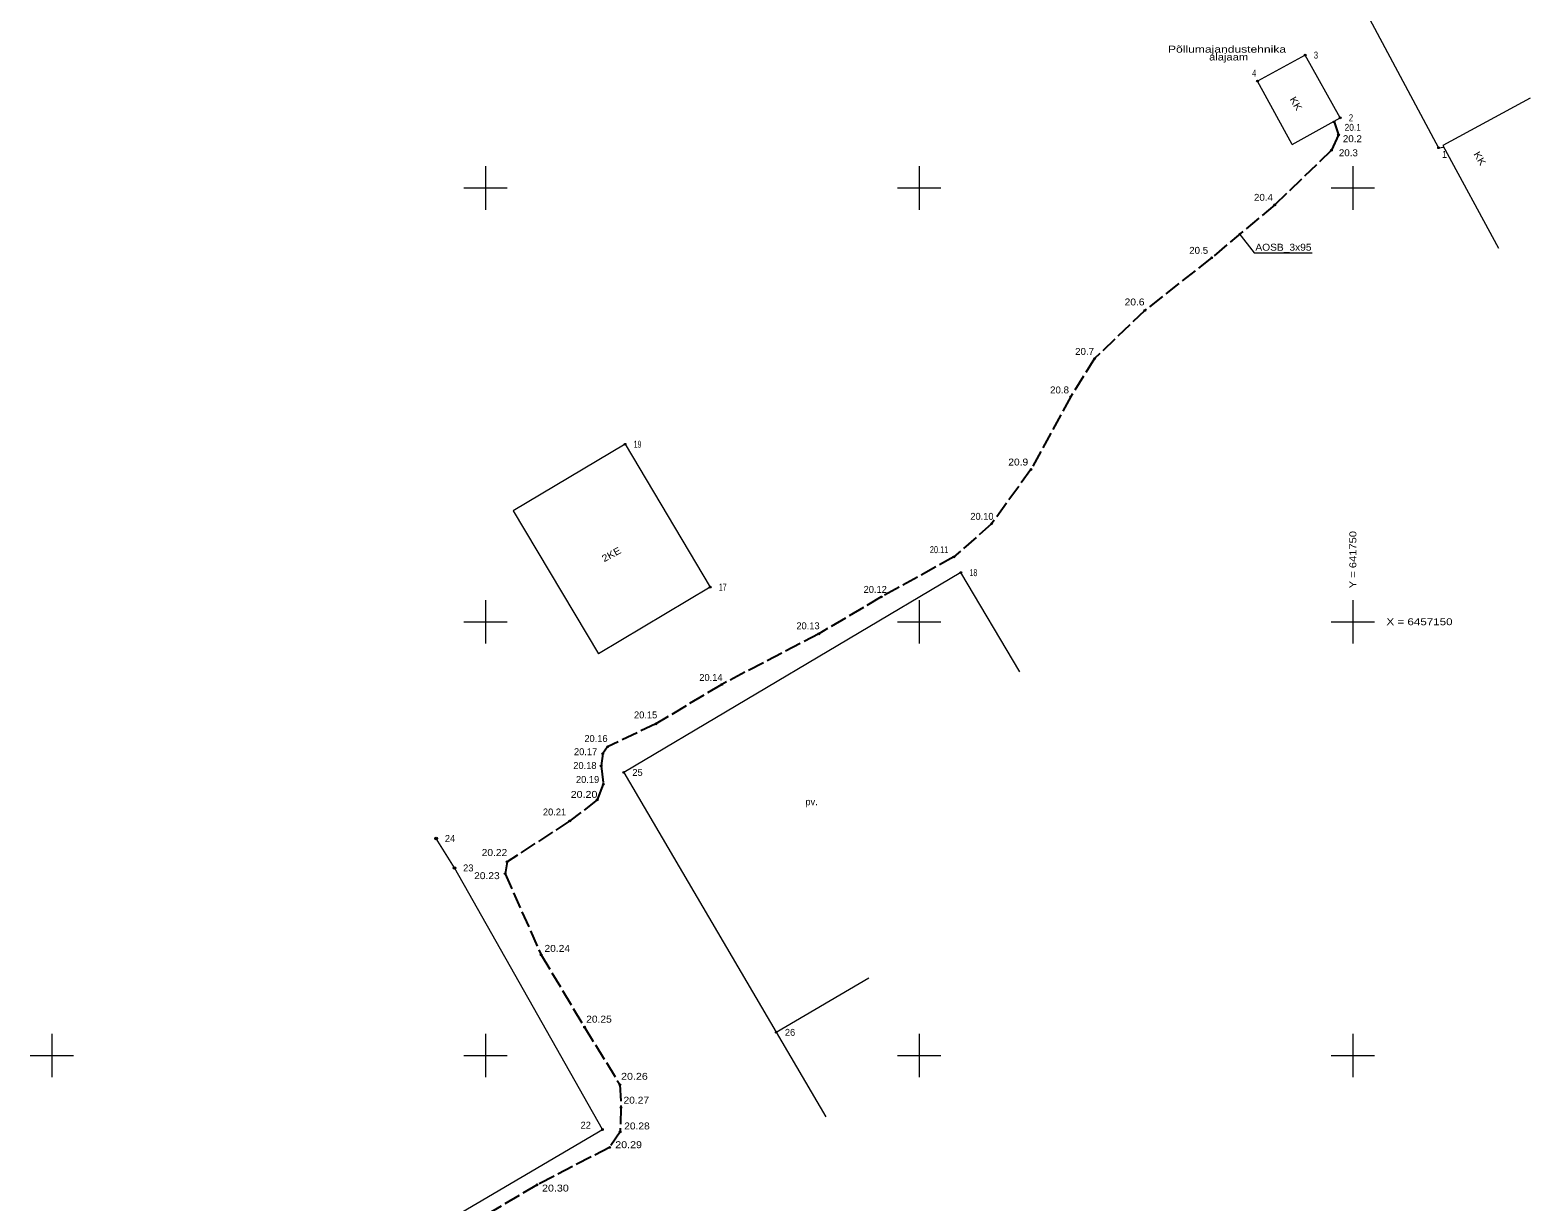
# Model space of a CAD drawing. Extents: x 641543 to 641770, y 6456865 to 6457288.
# Drawn here: x 641597.5 to 641770.4, y 6457083.1 to 6457218.2 of the extents above; entities that cross this region are included whole.
import ezdxf
from ezdxf.enums import TextEntityAlignment as Align

# ---------------------------------------------------------------- set-up
doc = ezdxf.new("R2010")
doc.units = 0
doc.header["$LTSCALE"] = 0.32
doc.header["$PDMODE"] = 32
doc.header["$PDSIZE"] = 0.16
doc.linetypes.add('LONG_DASHED', pattern=[7.5, 6, -1.5])
for name, color, linetype, lineweight in [('1', 7, 'Continuous', 13), ('10', 7, 'Continuous', 13), ('20', 7, 'LONG_DASHED', 25), ('28', 7, 'Continuous', 13), ('54', 7, 'Continuous', 13), ('57', 7, 'Continuous', 13), ('61', 7, 'Continuous', 13)]:
    doc.layers.add(name, color=color, linetype=linetype, lineweight=lineweight)
doc.layers.add('49', color=7, linetype='Continuous')
doc.layers.add('62', color=7, linetype='Continuous')

msp = doc.modelspace()

# ---------------------------------------------------------------- hatches: boundary and pattern name
at = {"layer": '28'}
for points in [[(641644.47, 6457125.02, 1), (641644.17, 6457125.02, 1)], [(641646.58, 6457121.62, 1), (641646.28, 6457121.62, 1)]]:
    msp.add_hatch(color=256, dxfattribs=at).paths.add_polyline_path(points)
at = {"layer": '54'}
for points in [[(641744.6, 6457215.32, 1), (641744.4, 6457215.32, 1)], [(641739.11, 6457212.32, 1), (641738.91, 6457212.32, 1)], [(641748.64, 6457208.09, 1), (641748.44, 6457208.09, 1)], [(641747.94, 6457207.62, 1), (641747.74, 6457207.62, 1)], [(641748.44, 6457206.12, 1), (641748.24, 6457206.12, 1)], [(641759.98, 6457204.64, 1), (641759.78, 6457204.64, 1)], [(641747.63, 6457204.35, 1), (641747.43, 6457204.35, 1)], [(641741.1, 6457198.06, 1), (641740.9, 6457198.06, 1)], [(641733.82, 6457191.95, 1), (641733.62, 6457191.95, 1)], [(641726.12, 6457185.89, 1), (641725.92, 6457185.89, 1)], [(641720.33, 6457180.34, 1), (641720.13, 6457180.34, 1)], [(641717.57, 6457175.95, 1), (641717.37, 6457175.95, 1)], [(641666.2, 6457170.46, 1), (641666, 6457170.46, 1)], [(641712.99, 6457167.55, 1), (641712.79, 6457167.55, 1)], [(641708.46, 6457161.3, 1), (641708.26, 6457161.3, 1)], [(641704.11, 6457157.47, 1), (641703.91, 6457157.47, 1)], [(641704.91, 6457155.67, 1), (641704.71, 6457155.67, 1)], [(641676.01, 6457153.99, 1), (641675.81, 6457153.99, 1)], [(641695.74, 6457152.86, 1), (641695.54, 6457152.86, 1)], [(641688.53, 6457148.61, 1), (641688.33, 6457148.61, 1)], [(641677.35, 6457142.78, 1), (641677.15, 6457142.78, 1)], [(641669.76, 6457138.23, 1), (641669.56, 6457138.23, 1)], [(641664.19, 6457135.59, 1), (641663.99, 6457135.59, 1)], [(641663.63, 6457134.8, 1), (641663.43, 6457134.8, 1)], [(641663.44, 6457133.38, 1), (641663.24, 6457133.38, 1)], [(641666.04, 6457132.63, 1), (641665.84, 6457132.63, 1)], [(641663.69, 6457131.28, 1), (641663.49, 6457131.28, 1)], [(641662.99, 6457129.47, 1), (641662.79, 6457129.47, 1)], [(641659.83, 6457127.04, 1), (641659.63, 6457127.04, 1)], [(641644.42, 6457125.02, 1), (641644.22, 6457125.02, 1)], [(641646.53, 6457121.62, 1), (641646.33, 6457121.62, 1)], [(641652.6, 6457122.33, 1), (641652.4, 6457122.33, 1)], [(641652.37, 6457120.96, 1), (641652.17, 6457120.96, 1)], [(641656.52, 6457111.6, 1), (641656.32, 6457111.6, 1)], [(641661.53, 6457103.27, 1), (641661.33, 6457103.27, 1)], [(641683.63, 6457102.67, 1), (641683.43, 6457102.67, 1)], [(641665.6, 6457096.64, 1), (641665.4, 6457096.64, 1)], [(641665.73, 6457094.02, 1), (641665.53, 6457094.02, 1)], [(641663.59, 6457091.47, 1), (641663.39, 6457091.47, 1)], [(641665.63, 6457091.2, 1), (641665.43, 6457091.2, 1)], [(641664.42, 6457089.41, 1), (641664.22, 6457089.41, 1)], [(641656.05, 6457085.09, 1), (641655.85, 6457085.09, 1)]]:
    msp.add_hatch(color=256, dxfattribs=at).paths.add_polyline_path(points)

# ---------------------------------------------------------------- linework, layer by layer
at = {"layer": '1'}
for p, q in [((641743.01, 6457205), (641739.01, 6457212.32)), ((641743.01, 6457205), (641748.54, 6457208.09)), ((641666.1, 6457170.46), (641653.21, 6457162.78)), ((641666.1, 6457170.46), (641675.91, 6457153.99)), ((641653.21, 6457162.78), (641663.02, 6457146.31)), ((641675.91, 6457153.99), (641663.02, 6457146.31))]:
    msp.add_line(p, q, dxfattribs=at)
for points in [[(641748.54, 6457208.09), (641744.5, 6457215.32), (641739.01, 6457212.32)], [(641770.42, 6457210.36), (641760.37, 6457204.9), (641766.8, 6457193.06)]]:
    msp.add_lwpolyline(points, dxfattribs=at)
at = {"layer": '10'}
msp.add_line((641663.49, 6457091.47), (641646.43, 6457121.62), dxfattribs=at)
at = {"layer": '20'}
msp.add_lwpolyline([(641747.84, 6457207.62), (641748.34, 6457206.12), (641747.53, 6457204.35), (641741, 6457198.06), (641733.72, 6457191.95), (641726.02, 6457185.89), (641720.23, 6457180.34), (641717.47, 6457175.95), (641712.89, 6457167.55), (641708.36, 6457161.3), (641704.01, 6457157.47), (641695.64, 6457152.86), (641688.43, 6457148.61), (641677.25, 6457142.78), (641669.66, 6457138.23), (641664.09, 6457135.59), (641663.53, 6457134.8), (641663.34, 6457133.38), (641663.59, 6457131.28), (641662.89, 6457129.47), (641659.73, 6457127.04), (641652.5, 6457122.33), (641652.27, 6457120.96), (641656.42, 6457111.6), (641661.43, 6457103.27), (641665.5, 6457096.64), (641665.63, 6457094.02), (641665.53, 6457091.2), (641664.32, 6457089.41), (641655.95, 6457085.09), (641647.45, 6457080.08)], dxfattribs=at)
msp.add_lwpolyline([(641747.84, 6457207.62), (641748.34, 6457206.12), (641747.53, 6457204.35), (641741, 6457198.06), (641733.72, 6457191.95), (641726.02, 6457185.89), (641720.23, 6457180.34), (641717.47, 6457175.95), (641712.89, 6457167.55), (641708.36, 6457161.3), (641704.01, 6457157.47), (641695.64, 6457152.86), (641688.43, 6457148.61), (641677.25, 6457142.78), (641669.66, 6457138.23), (641664.09, 6457135.59), (641663.53, 6457134.8), (641663.34, 6457133.38), (641663.59, 6457131.28), (641662.89, 6457129.47), (641659.73, 6457127.04), (641652.5, 6457122.33), (641652.27, 6457120.96), (641656.42, 6457111.6), (641661.43, 6457103.27), (641665.5, 6457096.64), (641665.63, 6457094.02), (641665.53, 6457091.2), (641664.32, 6457089.41), (641655.95, 6457085.09), (641647.45, 6457080.08)], dxfattribs=at)
at = {"layer": '20', "linetype": 'Continuous', "lineweight": 13}
msp.add_lwpolyline([(641736.84, 6457194.78), (641738.63, 6457192.52), (641745.29, 6457192.52)], dxfattribs=at)
at = {"layer": '28'}
for p, q in [((641711.6, 6457144.22), (641704.81, 6457155.67)), ((641646.43, 6457121.62), (641644.32, 6457125.02)), ((641694.19, 6457108.93), (641683.53, 6457102.67))]:
    msp.add_line(p, q, dxfattribs=at)
for points in [[(641716.45, 6457287.26), (641721.24, 6457276.87), (641759.88, 6457204.64), (641760.47, 6457204.72)], [(641704.81, 6457155.67), (641665.94, 6457132.63), (641689.24, 6457092.94)], [(641597.89, 6457066.93), (641605.36, 6457054.91), (641630.71, 6457069.29), (641629.57, 6457071.54), (641663.49, 6457091.47)]]:
    msp.add_lwpolyline(points, dxfattribs=at)
for centre in [(641644.32, 6457125.02), (641646.43, 6457121.62)]:
    msp.add_circle(centre, 0.148, dxfattribs=at)
at = {"layer": '54'}
for centre in [(641744.5, 6457215.32), (641739.01, 6457212.32), (641748.54, 6457208.09), (641747.84, 6457207.62), (641748.34, 6457206.12), (641759.88, 6457204.64), (641747.53, 6457204.35), (641741, 6457198.06), (641733.72, 6457191.95), (641726.02, 6457185.89), (641720.23, 6457180.34), (641717.47, 6457175.95), (641666.1, 6457170.46), (641712.89, 6457167.55), (641708.36, 6457161.3), (641704.01, 6457157.47), (641704.81, 6457155.67), (641675.91, 6457153.99), (641695.64, 6457152.86), (641688.43, 6457148.61), (641677.25, 6457142.78), (641669.66, 6457138.23), (641664.09, 6457135.59), (641663.53, 6457134.8), (641663.34, 6457133.38), (641665.94, 6457132.63), (641663.59, 6457131.28), (641662.89, 6457129.47), (641659.73, 6457127.04), (641644.32, 6457125.02), (641646.43, 6457121.62), (641652.5, 6457122.33), (641652.27, 6457120.96), (641656.42, 6457111.6), (641661.43, 6457103.27), (641683.53, 6457102.67), (641665.5, 6457096.64), (641665.63, 6457094.02), (641663.49, 6457091.47), (641665.53, 6457091.2), (641664.32, 6457089.41), (641655.95, 6457085.09)]:
    msp.add_circle(centre, 0.1, dxfattribs=at)
for p in [(641744.5, 6457215.32), (641739.01, 6457212.32), (641748.54, 6457208.09), (641747.84, 6457207.62), (641748.34, 6457206.12), (641759.88, 6457204.64), (641747.53, 6457204.35), (641741, 6457198.06), (641733.72, 6457191.95), (641726.02, 6457185.89), (641720.23, 6457180.34), (641717.47, 6457175.95), (641666.1, 6457170.46), (641712.89, 6457167.55), (641708.36, 6457161.3), (641704.01, 6457157.47), (641704.81, 6457155.67), (641675.91, 6457153.99), (641695.64, 6457152.86), (641688.43, 6457148.61), (641677.25, 6457142.78), (641669.66, 6457138.23), (641664.09, 6457135.59), (641663.53, 6457134.8), (641663.34, 6457133.38), (641665.94, 6457132.63), (641663.59, 6457131.28), (641662.89, 6457129.47), (641659.73, 6457127.04), (641644.32, 6457125.02), (641646.43, 6457121.62), (641652.5, 6457122.33), (641652.27, 6457120.96), (641656.42, 6457111.6), (641661.43, 6457103.27), (641683.53, 6457102.67), (641665.5, 6457096.64), (641665.63, 6457094.02), (641663.49, 6457091.47), (641665.53, 6457091.2), (641664.32, 6457089.41), (641655.95, 6457085.09)]:
    msp.add_point(p, dxfattribs=at)
at = {"layer": '61'}
for p, q in [((641650, 6457202.5), (641650, 6457197.5)), ((641700, 6457202.5), (641700, 6457197.5)), ((641750, 6457202.5), (641750, 6457197.5)), ((641647.5, 6457200), (641652.5, 6457200)), ((641697.5, 6457200), (641702.5, 6457200)), ((641747.5, 6457200), (641752.5, 6457200)), ((641650, 6457152.5), (641650, 6457147.5)), ((641700, 6457152.5), (641700, 6457147.5)), ((641750, 6457152.5), (641750, 6457147.5)), ((641647.5, 6457150), (641652.5, 6457150)), ((641697.5, 6457150), (641702.5, 6457150)), ((641747.5, 6457150), (641752.5, 6457150)), ((641600, 6457102.5), (641600, 6457097.5)), ((641600, 6457102.5), (641600, 6457097.5)), ((641650, 6457102.5), (641650, 6457097.5)), ((641700, 6457102.5), (641700, 6457097.5)), ((641750, 6457102.5), (641750, 6457097.5)), ((641597.5, 6457100), (641602.5, 6457100)), ((641597.5, 6457100), (641602.5, 6457100)), ((641647.5, 6457100), (641652.5, 6457100)), ((641697.5, 6457100), (641702.5, 6457100)), ((641747.5, 6457100), (641752.5, 6457100))]:
    msp.add_line(p, q, dxfattribs=at)

# ---------------------------------------------------------------- texts
at = {"layer": '20', "width": 1.1}
msp.add_text('AOSB_3x95', height=0.8, dxfattribs=at).set_placement((641738.76, 6457192.77))
at = {"layer": '49'}
for s, width, p in [('20.1', 0.9, (641749.05, 6457206.59)), ('20.2', 1.05, (641748.85, 6457205.28)), ('20.3', 1.05, (641748.39, 6457203.66)), ('20.4', 1.05, (641738.6, 6457198.52)), ('20.5', 1.05, (641731.13, 6457192.41)), ('20.6', 1.1, (641723.69, 6457186.46)), ('20.7', 1.05, (641717.98, 6457180.76)), ('20.8', 1.05, (641715.09, 6457176.32)), ('20.9', 1.1, (641710.28, 6457168.01)), ('20.11', 0.8, (641701.23, 6457157.91)), ('20.20', 1.15, (641659.83, 6457129.7)), ('20.22', 1.1, (641649.57, 6457123)), ('20.23', 1.1, (641648.7, 6457120.33)), ('20.24', 1.1, (641656.81, 6457111.95)), ('20.25', 1.1, (641661.62, 6457103.79)), ('20.26', 1.15, (641665.64, 6457097.2)), ('20.27', 1.1, (641665.92, 6457094.45)), ('20.28', 1.1, (641666, 6457091.48)), ('20.29', 1.15, (641664.97, 6457089.32)), ('20.30', 1.15, (641656.53, 6457084.32))]:
    msp.add_text(s, height=0.8, dxfattribs=dict(at, width=width)).set_placement(p)
for s, p in [('20.10', (641705.9, 6457161.75)), ('20.12', (641693.6, 6457153.33)), ('20.13', (641685.85, 6457149.13)), ('20.14', (641674.66, 6457143.18)), ('20.15', (641667.13, 6457138.86)), ('20.17', (641660.21, 6457134.62)), ('20.16', (641661.41, 6457136.14)), ('20.18', (641660.13, 6457133.03)), ('20.19', (641660.44, 6457131.42)), ('20.21', (641656.63, 6457127.67))]:
    msp.add_text(s, height=0.8, dxfattribs=at).set_placement(p)
at = {"layer": '57'}
for s, width, p in [('Põllumajandustehnika ', 1.3, (641735.69, 6457215.6)), ('alajaam', 1.2, (641735.68, 6457214.7))]:
    msp.add_text(s, height=0.8, dxfattribs=dict(at, width=width)).set_placement(p, align=Align.CENTER)
at = {"layer": '57', "width": 1.15}
for s, rotation, p in [('KK', 299.906, (641743.09, 6457209.53)), ('KK', 299.906, (641764.29, 6457203.21)), ('2KE', 28.603, (641664.71, 6457157.41))]:
    msp.add_text(s, height=0.8, rotation=rotation, dxfattribs=at).set_placement(p, align=Align.CENTER)
at = {"layer": '57', "width": 1.2}
msp.add_text(' Y = 641750', height=0.8, rotation=90, dxfattribs=at).set_placement((641750.4, 6457153.5))
at = {"layer": '57', "width": 1.25}
msp.add_text(' X = 6457150', height=0.8, dxfattribs=at).set_placement((641753.5, 6457149.6))
at = {"layer": '57'}
msp.add_text('pv.', height=0.8, dxfattribs=at).set_placement((641687.6, 6457128.85), align=Align.CENTER)
at = {"layer": '62'}
for s, width, p in [('3', 0.75, (641745.5, 6457214.92)), ('4', 0.75, (641738.38, 6457212.84)), ('2', 0.75, (641749.54, 6457207.69)), ('19', 0.6, (641667.1, 6457170.06)), ('18', 0.6, (641705.81, 6457155.26)), ('17', 0.6, (641676.91, 6457153.59))]:
    msp.add_text(s, height=0.8, dxfattribs=dict(at, width=width)).set_placement(p)
for s, p in [('1', (641760.27, 6457203.47)), ('25', (641666.94, 6457132.23)), ('24', (641645.32, 6457124.62)), ('23', (641647.43, 6457121.22)), ('26', (641684.52, 6457102.27)), ('22', (641660.97, 6457091.57))]:
    msp.add_text(s, height=0.8, dxfattribs=at).set_placement(p)

doc.saveas('drawing.dxf')
